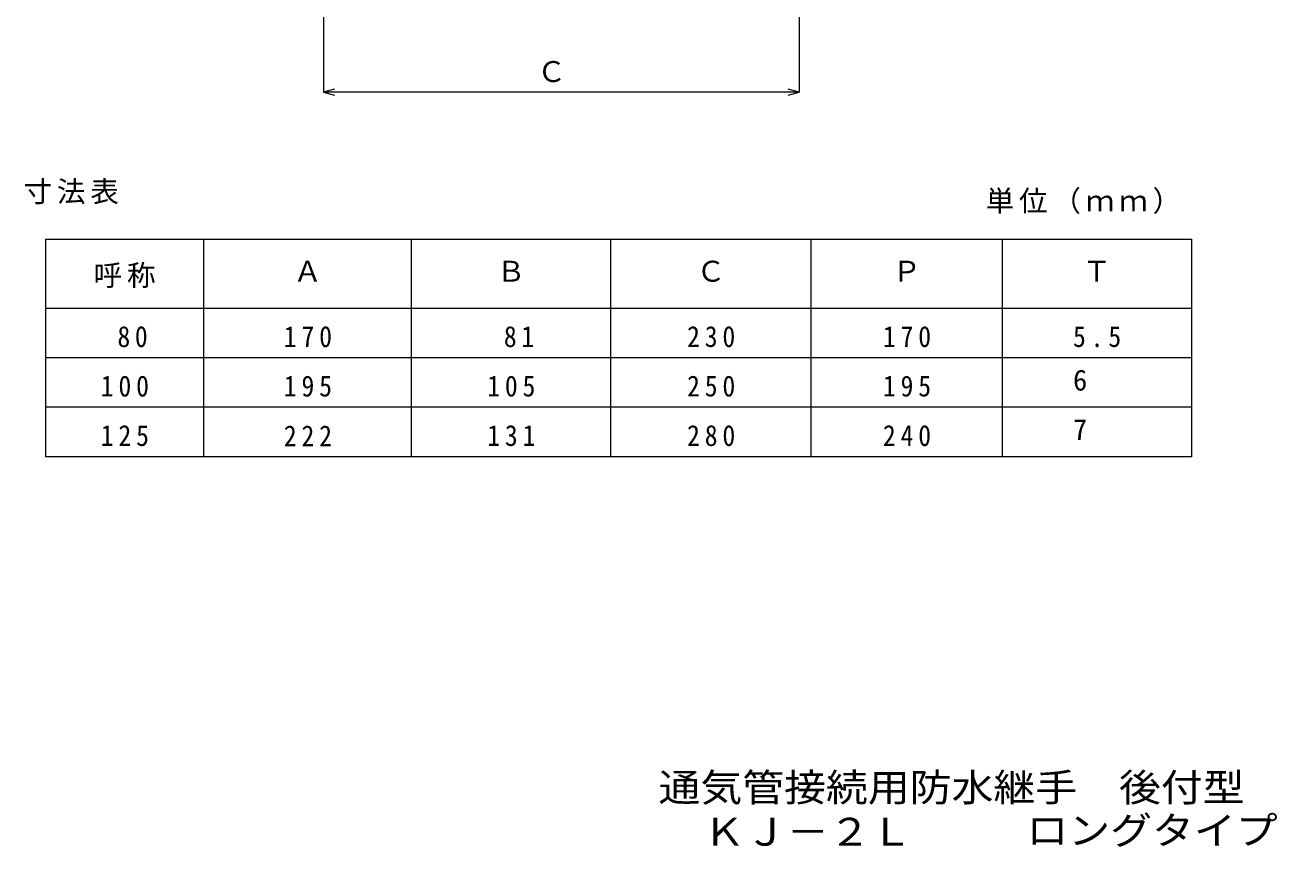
# Model space of a CAD drawing. Units: millimetres on the paper, scale 1:5. Extents: x -70 to 72, y -119 to 130.
# Drawn here: x -59.8 to 71.8, y -119.3 to -32.9 of the extents above; entities that cross this region are included whole.
import ezdxf
from ezdxf.enums import TextEntityAlignment as Align

# ---------------------------------------------------------------- set-up
doc = ezdxf.new("R2010")
doc.units = ezdxf.units.MM
doc.layers.add('0-4_その他', color=7, linetype='Continuous', lineweight=18)
doc.layers.add('F-5_F-5ﾚｲﾔ', color=2, linetype='Continuous')
doc.styles.add('ＭＳ ゴシック', font='')
doc.styles.get('ＭＳ ゴシック').set_extended_font_data('MS Gothic')

msp = doc.modelspace()

# ---------------------------------------------------------------- linework, layer by layer
at = {"layer": '0-4_その他'}
for p, q in [((-28.424, -13.814), (-28.424, -39.994)), ((21.576, -13.589), (21.576, -39.994)), ((21.576, -39.994), (-28.424, -39.994)), ((-57.662, -55.425), (62.805, -55.425)), ((-57.662, -55.425), (-57.662, -78.305)), ((-41.022, -78.305), (-41.022, -55.425)), ((-19.182, -78.305), (-19.182, -55.425)), ((1.733, -55.425), (1.733, -78.305)), ((22.837, -78.305), (22.837, -55.425)), ((42.899, -55.425), (42.899, -78.305)), ((62.805, -55.454), (62.805, -78.305)), ((-57.662, -62.705), (62.805, -62.705)), ((62.805, -67.905), (-57.662, -67.905)), ((62.805, -73.105), (-57.662, -73.105)), ((62.805, -78.305), (-57.662, -78.305))]:
    msp.add_line(p, q, dxfattribs=at)
for points in [[(-27.265, -39.683), (-28.424, -39.994), (-27.265, -40.305)], [(20.417, -40.305), (21.576, -39.994), (20.417, -39.683)]]:
    msp.add_lwpolyline(points, dxfattribs=at)

# ---------------------------------------------------------------- texts
at = {"layer": '0-4_その他', "style": 'ＭＳ ゴシック'}
for s, p in [('Ｃ', (-5.965, -39.585)), ('Ａ', (-31.602, -60.565)), ('Ｂ', (-10.224, -60.565)), ('Ｃ', (10.785, -60.565)), ('Ｐ', (31.368, -60.565)), ('Ｔ', (51.352, -60.565)), ('6', (50.352, -72.005)), ('7', (50.352, -77.205))]:
    msp.add_text(s, height=2.199, dxfattribs=at).set_placement(p, align=Align.BOTTOM_LEFT)
at = {"layer": '0-4_その他', "char_height": 2.199, "attachment_point": 7, "style": 'ＭＳ ゴシック'}
for s, insert in [('\\T1.17;寸法表', (-59.96, -51.773)), ('\\T1.17;単位（ｍｍ）', (41.166, -52.796)), ('\\T1.17;呼称', (-52.592, -60.565)), ('\\T1.36;\\W0.9;80', (-50.092, -66.805)), ('\\T1.38;\\W0.9;170', (-32.602, -66.805)), ('\\T1.36;\\W0.9;81', (-9.474, -66.805)), ('\\T1.38;\\W0.9;230', (9.785, -66.805)), ('\\T1.38;\\W0.9;170', (30.368, -66.805)), ('\\T1.38;\\W0.9;5.5', (50.352, -66.805)), ('\\T1.38;\\W0.9;100', (-51.842, -72.005)), ('\\T1.38;\\W0.9;195', (-32.602, -72.005)), ('\\T1.38;\\W0.9;105', (-11.224, -72.005)), ('\\T1.38;\\W0.9;250', (9.785, -72.005)), ('\\T1.38;\\W0.9;195', (30.368, -72.005)), ('\\T1.38;\\W0.9;125', (-51.842, -77.205)), ('\\T1.38;\\W0.9;131', (-11.224, -77.205)), ('\\T1.38;\\W0.9;280', (9.785, -77.205)), ('\\T1.38;\\W0.9;240', (30.368, -77.205)), ('\\T1.38;\\W0.9;222', (-32.602, -77.205))]:
    msp.add_mtext(s, dxfattribs=dict(at, insert=insert))
at = {"layer": 'F-5_F-5ﾚｲﾔ', "style": 'ＭＳ ゴシック', "width": 1.1}
for s, p in [('通気管接続用防水継手\u3000後付型', (6.779, -115.405)), ('ロングタイプ', (45.455, -119.912)), ('ＫＪ－２Ｌ', (11.481, -120.059))]:
    msp.add_text(s, height=2.933, dxfattribs=at).set_placement(p, align=Align.BOTTOM_LEFT)

doc.saveas('drawing.dxf')
